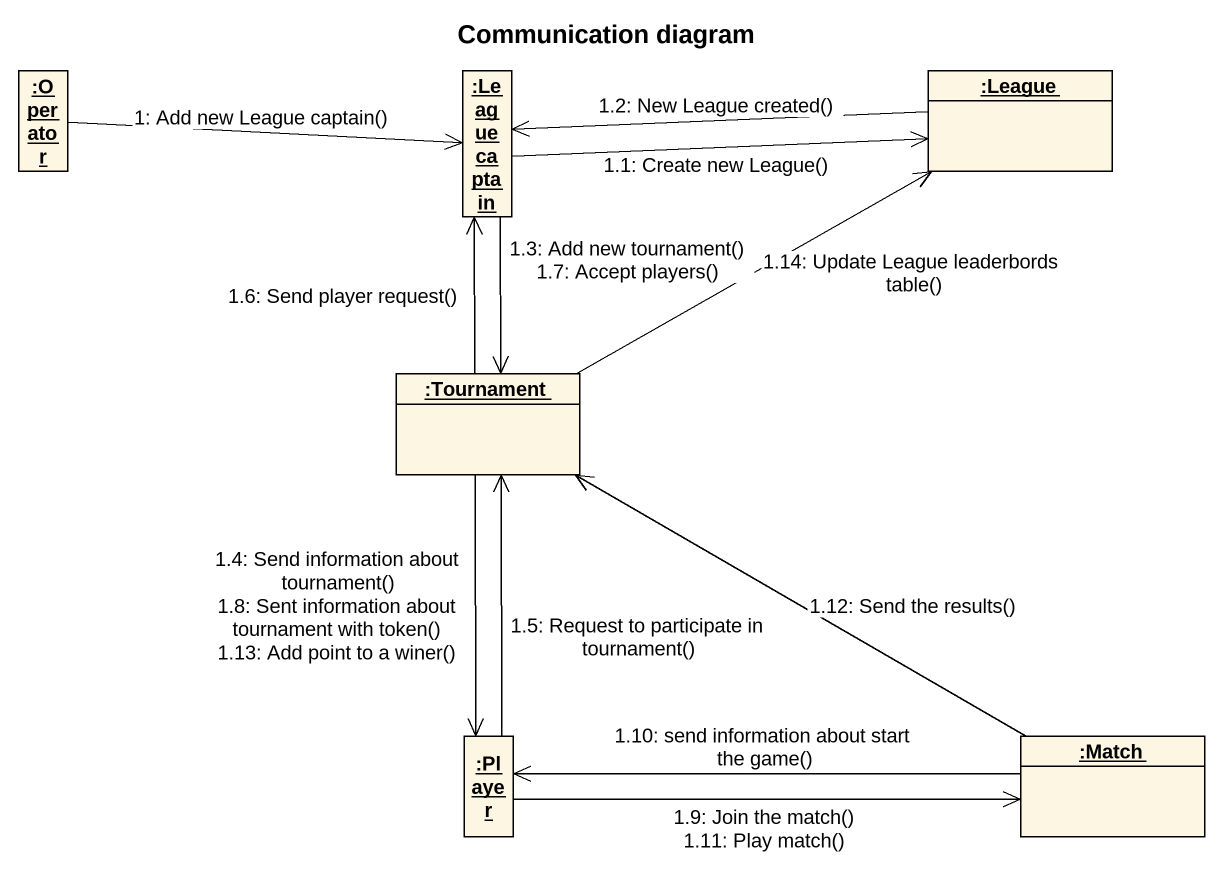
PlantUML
@startuml
title Communication diagram
hide circle
hide empty members
object ":Operator" as Operator
object ":League captain" as League_captain
object ":League" as League
object ":Tournament" as Tournament
object ":Player" as Player
object ":Match" as Match
Operator -right-> League_captain : 1: Add new League captain()
League_captain -right-> League : 1.1: Create new League()
League -left-> League_captain : 1.2: New League created()
League_captain --> Tournament : 1.3: Add new tournament()\n1.7: Accept players()
Tournament --> Player : 1.4: Send information about tournament()\n1.8: Sent information about tournament with token()\n1.13: Add point to a winer()
Player -up-> Tournament : 1.5: Request to participate in tournament()
Tournament -up-> League_captain : 1.6: Send player request()
Player -right-> Match : 1.9: Join the match()\n1.11: Play match()
Match -left-> Player : 1.10: send information about start the game()
Match -left-> Tournament : 1.12: Send the results()
Tournament -right-> League : 1.14: Update League leaderbords table()
@enduml
